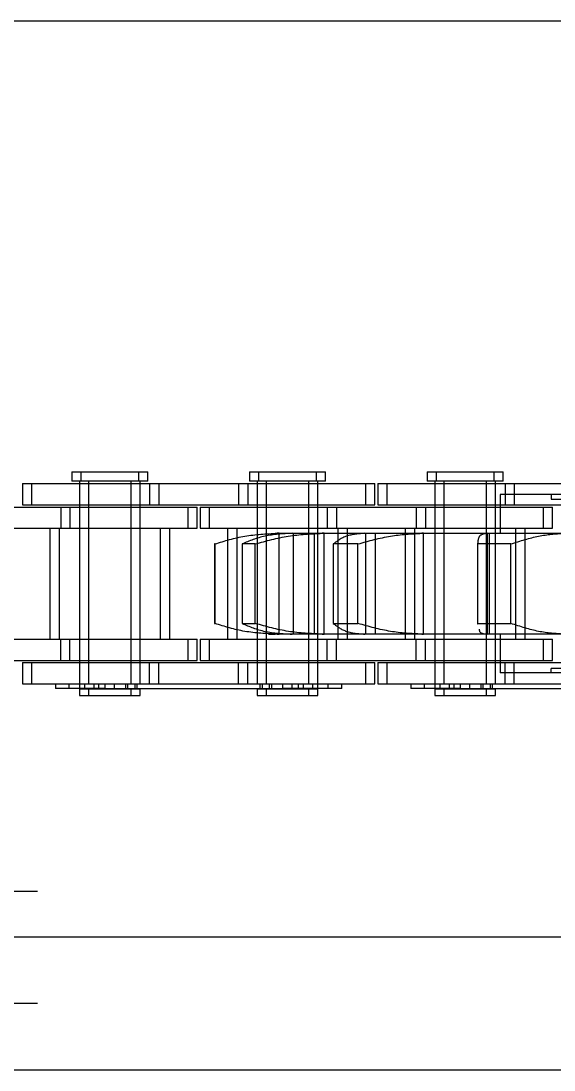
# Model space of a CAD drawing. Header units: metres. Extents: x 0 to 21025, y 0 to 14850.
# Drawn here: x 5044.1 to 5082.2, y 9046.6 to 9121.6 of the extents above; entities that cross this region are included whole.
import ezdxf

# ---------------------------------------------------------------- set-up
doc = ezdxf.new("R2010")
doc.units = ezdxf.units.M
doc.header["$LTSCALE"] = 25
doc.linetypes.add('HIDDEN2', pattern=[4.7625, 3.175, -1.5875])
doc.layers.add('SL4', color=4, linetype='Continuous')
doc.layers.add('ST1', color=7, linetype='HIDDEN2')

msp = doc.modelspace()

# ---------------------------------------------------------------- linework, layer by layer
at = {"layer": 'SL4'}
for p, q in [((4878.736, 9121.619), (5668.493, 9121.619)), ((4878.736, 9056.144), (5668.499, 9056.144)), ((5828.739, 9046.619), (4878.736, 9046.619))]:
    msp.add_line(p, q, dxfattribs=at)
at = {"layer": 'ST1'}
for p, q in [((5047.736, 9089.384), (5052.533, 9089.384)), ((5047.736, 9089.384), (5047.736, 9088.725)), ((5048.391, 9089.384), (5048.391, 9088.725)), ((5052.533, 9089.384), (5053.188, 9089.384)), ((5052.533, 9088.725), (5052.533, 9089.384)), ((5053.188, 9088.725), (5053.188, 9089.384)), ((5060.436, 9089.384), (5065.233, 9089.384)), ((5060.436, 9089.384), (5060.436, 9088.725)), ((5061.091, 9089.384), (5061.091, 9088.725)), ((5065.233, 9089.384), (5065.888, 9089.384)), ((5065.233, 9088.725), (5065.233, 9089.384)), ((5065.888, 9088.725), (5065.888, 9089.384)), ((5073.136, 9089.384), (5077.933, 9089.384)), ((5073.136, 9089.384), (5073.136, 9088.725)), ((5073.791, 9089.384), (5073.791, 9088.725)), ((5077.933, 9089.384), (5078.588, 9089.384)), ((5077.933, 9088.725), (5077.933, 9089.384)), ((5078.588, 9088.725), (5078.588, 9089.384)), ((5044.214, 9088.541), (5053.309, 9088.541)), ((5044.214, 9088.541), (5044.214, 9087.021)), ((5044.87, 9088.541), (5044.87, 9087.021)), ((5052.533, 9088.725), (5047.736, 9088.725)), ((5048.289, 9088.725), (5048.289, 9074.227)), ((5048.289, 9088.541), (5048.289, 9087.021)), ((5048.945, 9088.725), (5048.945, 9074.227)), ((5048.945, 9088.541), (5048.945, 9087.021)), ((5051.979, 9074.227), (5051.979, 9088.725)), ((5051.979, 9087.021), (5051.979, 9088.541)), ((5053.188, 9088.725), (5052.533, 9088.725)), ((5052.635, 9074.227), (5052.635, 9088.725)), ((5052.635, 9087.021), (5052.635, 9088.541)), ((5053.309, 9088.541), (5053.309, 9087.021)), ((5053.309, 9088.541), (5059.659, 9088.541)), ((5053.965, 9088.541), (5053.965, 9087.021)), ((5059.659, 9088.541), (5059.659, 9087.021)), ((5059.659, 9088.541), (5068.754, 9088.541)), ((5060.315, 9088.541), (5060.315, 9087.021)), ((5065.233, 9088.725), (5060.436, 9088.725)), ((5060.989, 9088.725), (5060.989, 9074.227)), ((5060.989, 9088.541), (5060.989, 9087.021)), ((5061.645, 9088.725), (5061.645, 9074.227)), ((5061.645, 9088.541), (5061.645, 9087.021)), ((5064.679, 9074.227), (5064.679, 9088.725)), ((5064.679, 9087.021), (5064.679, 9088.541)), ((5065.888, 9088.725), (5065.233, 9088.725)), ((5065.335, 9074.227), (5065.335, 9088.725)), ((5065.335, 9087.021), (5065.335, 9088.541)), ((5068.754, 9088.541), (5069.41, 9088.541)), ((5068.754, 9087.021), (5068.754, 9088.541)), ((5069.41, 9087.021), (5069.41, 9088.541)), ((5069.614, 9088.541), (5078.709, 9088.541)), ((5069.614, 9088.541), (5069.614, 9087.021)), ((5070.27, 9088.541), (5070.27, 9087.021)), ((5077.933, 9088.725), (5073.136, 9088.725)), ((5073.689, 9088.725), (5073.689, 9074.227)), ((5073.689, 9088.541), (5073.689, 9087.021)), ((5074.345, 9088.725), (5074.345, 9074.227)), ((5074.345, 9088.541), (5074.345, 9087.021)), ((5077.379, 9074.227), (5077.379, 9088.725)), ((5077.379, 9087.021), (5077.379, 9088.541)), ((5078.588, 9088.725), (5077.933, 9088.725)), ((5078.035, 9074.227), (5078.035, 9088.725)), ((5078.035, 9087.021), (5078.035, 9088.541)), ((5078.709, 9088.541), (5078.709, 9087.021)), ((5078.709, 9088.541), (5085.059, 9088.541)), ((5079.365, 9088.541), (5079.365, 9087.021)), ((5078.352, 9087.759), (5078.352, 9084.989)), ((5117.44, 9087.759), (5078.352, 9087.759)), ((5082.017, 9087.759), (5082.017, 9087.44)), ((5044.214, 9087.021), (5053.309, 9087.021)), ((5053.309, 9087.021), (5059.659, 9087.021)), ((5059.659, 9087.021), (5068.754, 9087.021)), ((5068.754, 9087.021), (5069.41, 9087.021)), ((5069.614, 9087.021), (5078.709, 9087.021)), ((5078.709, 9087.021), (5085.059, 9087.021)), ((5082.017, 9087.44), (5113.776, 9087.44)), ((5040.609, 9086.869), (5046.959, 9086.869)), ((5046.959, 9086.869), (5046.959, 9085.349)), ((5046.959, 9086.869), (5056.054, 9086.869)), ((5047.615, 9086.869), (5047.615, 9085.349)), ((5048.289, 9086.869), (5048.289, 9085.349)), ((5048.945, 9086.869), (5048.945, 9085.349)), ((5051.979, 9085.349), (5051.979, 9086.869)), ((5052.635, 9085.349), (5052.635, 9086.869)), ((5056.054, 9086.869), (5056.71, 9086.869)), ((5056.054, 9085.349), (5056.054, 9086.869)), ((5056.71, 9085.349), (5056.71, 9086.869)), ((5056.914, 9086.869), (5066.009, 9086.869)), ((5056.914, 9086.869), (5056.914, 9085.349)), ((5057.57, 9086.869), (5057.57, 9085.349)), ((5060.989, 9086.869), (5060.989, 9085.349)), ((5061.645, 9086.869), (5061.645, 9085.349)), ((5064.679, 9085.349), (5064.679, 9086.869)), ((5065.335, 9085.349), (5065.335, 9086.869)), ((5066.009, 9086.869), (5066.009, 9085.349)), ((5066.009, 9086.869), (5072.359, 9086.869)), ((5066.665, 9086.869), (5066.665, 9085.349)), ((5072.359, 9086.869), (5072.359, 9085.349)), ((5072.359, 9086.869), (5081.454, 9086.869)), ((5073.015, 9086.869), (5073.015, 9085.349)), ((5073.689, 9086.869), (5073.689, 9085.349)), ((5074.345, 9086.869), (5074.345, 9085.349)), ((5077.379, 9085.349), (5077.379, 9086.869)), ((5078.035, 9085.349), (5078.035, 9086.869)), ((5081.454, 9086.869), (5082.11, 9086.869)), ((5081.454, 9085.349), (5081.454, 9086.869)), ((5082.11, 9085.349), (5082.11, 9086.869)), ((5040.609, 9085.349), (5046.959, 9085.349)), ((5046.174, 9085.349), (5046.174, 9077.419)), ((5046.83, 9085.349), (5046.83, 9077.419)), ((5046.959, 9085.349), (5056.054, 9085.349)), ((5048.289, 9085.349), (5048.289, 9077.419)), ((5048.945, 9085.349), (5048.945, 9077.419)), ((5051.979, 9077.419), (5051.979, 9085.349)), ((5052.635, 9077.419), (5052.635, 9085.349)), ((5054.094, 9077.419), (5054.094, 9085.349)), ((5054.75, 9077.419), (5054.75, 9085.349)), ((5056.054, 9085.349), (5056.71, 9085.349)), ((5056.914, 9085.349), (5066.009, 9085.349)), ((5058.874, 9085.349), (5058.874, 9077.419)), ((5059.53, 9085.349), (5059.53, 9077.419)), ((5060.989, 9085.349), (5060.989, 9077.419)), ((5061.645, 9085.349), (5061.645, 9077.419)), ((5062.289, 9084.989), (5062.43, 9084.989)), ((5062.43, 9084.989), (5062.556, 9084.989)), ((5062.556, 9084.989), (5062.43, 9084.989)), ((5062.556, 9077.779), (5062.556, 9084.989)), ((5062.556, 9084.989), (5063.486, 9084.989)), ((5063.486, 9084.989), (5065.651, 9084.989)), ((5063.595, 9077.779), (5063.595, 9084.989)), ((5064.679, 9077.419), (5064.679, 9085.349)), ((5065.094, 9077.779), (5065.094, 9084.989)), ((5065.335, 9077.419), (5065.335, 9085.349)), ((5065.651, 9084.989), (5065.78, 9084.989)), ((5065.78, 9084.989), (5065.651, 9084.989)), ((5065.78, 9077.779), (5065.78, 9084.989)), ((5065.78, 9084.989), (5068.693, 9084.989)), ((5066.009, 9085.349), (5072.359, 9085.349)), ((5066.794, 9077.419), (5066.794, 9085.349)), ((5067.45, 9077.419), (5067.45, 9085.349)), ((5068.693, 9084.989), (5072.762, 9084.989)), ((5068.771, 9077.779), (5068.771, 9084.989)), ((5069.441, 9077.779), (5069.441, 9084.989)), ((5071.574, 9085.349), (5071.574, 9077.419)), ((5072.23, 9085.349), (5072.23, 9077.419)), ((5072.359, 9085.349), (5081.454, 9085.349)), ((5072.762, 9084.989), (5072.877, 9084.989)), ((5072.877, 9084.989), (5072.762, 9084.989)), ((5072.877, 9077.779), (5072.877, 9084.989)), ((5072.877, 9084.989), (5077.422, 9084.989)), ((5073.689, 9085.349), (5073.689, 9077.419)), ((5074.345, 9085.349), (5074.345, 9077.419)), ((5077.379, 9077.419), (5077.379, 9085.349)), ((5077.422, 9084.989), (5082.904, 9084.989)), ((5077.461, 9077.779), (5077.461, 9084.989)), ((5077.611, 9077.779), (5077.611, 9084.989)), ((5078.035, 9077.419), (5078.035, 9085.349)), ((5079.494, 9077.419), (5079.494, 9085.349)), ((5080.15, 9077.419), (5080.15, 9085.349)), ((5081.454, 9085.349), (5082.11, 9085.349)), ((5057.98, 9084.227), (5057.956, 9084.227)), ((5057.956, 9084.227), (5057.956, 9078.541)), ((5057.98, 9078.541), (5057.98, 9084.227)), ((5060.856, 9084.227), (5059.918, 9084.227)), ((5059.918, 9084.227), (5059.918, 9078.541)), ((5060.856, 9078.541), (5060.856, 9084.227)), ((5068.2, 9084.227), (5066.437, 9084.227)), ((5066.437, 9084.227), (5066.437, 9078.541)), ((5068.2, 9078.541), (5068.2, 9084.227)), ((5076.748, 9084.284), (5076.748, 9078.483)), ((5079.126, 9084.227), (5076.75, 9084.227)), ((5076.75, 9084.227), (5076.75, 9078.541)), ((5079.126, 9078.541), (5079.126, 9084.227)), ((5057.956, 9078.541), (5057.98, 9078.541)), ((5059.918, 9078.541), (5060.856, 9078.541)), ((5066.437, 9078.541), (5068.2, 9078.541)), ((5076.75, 9078.541), (5079.126, 9078.541)), ((5076.75, 9078.541), (5076.765, 9078.483)), ((5040.609, 9077.419), (5046.959, 9077.419)), ((5046.959, 9075.899), (5046.959, 9077.419)), ((5046.959, 9077.419), (5056.054, 9077.419)), ((5047.615, 9075.899), (5047.615, 9077.419)), ((5048.289, 9077.419), (5048.289, 9075.899)), ((5048.945, 9077.419), (5048.945, 9075.899)), ((5051.979, 9075.899), (5051.979, 9077.419)), ((5052.635, 9075.899), (5052.635, 9077.419)), ((5056.054, 9077.419), (5056.71, 9077.419)), ((5056.054, 9075.899), (5056.054, 9077.419)), ((5056.71, 9075.899), (5056.71, 9077.419)), ((5056.914, 9077.419), (5066.009, 9077.419)), ((5056.914, 9077.419), (5056.914, 9075.899)), ((5057.57, 9077.419), (5057.57, 9075.899)), ((5060.989, 9077.419), (5060.989, 9075.899)), ((5061.645, 9077.419), (5061.645, 9075.899)), ((5061.793, 9077.788), (5062.289, 9077.779)), ((5062.43, 9077.779), (5062.289, 9077.779)), ((5062.556, 9077.779), (5062.43, 9077.779)), ((5062.43, 9077.779), (5062.556, 9077.779)), ((5063.486, 9077.779), (5062.556, 9077.779)), ((5065.651, 9077.779), (5063.486, 9077.779)), ((5064.679, 9075.899), (5064.679, 9077.419)), ((5065.335, 9075.899), (5065.335, 9077.419)), ((5065.78, 9077.779), (5065.651, 9077.779)), ((5065.651, 9077.779), (5065.78, 9077.779)), ((5068.693, 9077.779), (5065.78, 9077.779)), ((5066.009, 9075.899), (5066.009, 9077.419)), ((5066.009, 9077.419), (5072.359, 9077.419)), ((5066.665, 9075.899), (5066.665, 9077.419)), ((5072.762, 9077.779), (5068.693, 9077.779)), ((5072.359, 9075.899), (5072.359, 9077.419)), ((5072.359, 9077.419), (5081.454, 9077.419)), ((5072.877, 9077.779), (5072.762, 9077.779)), ((5072.762, 9077.779), (5072.877, 9077.779)), ((5077.422, 9077.779), (5072.877, 9077.779)), ((5073.015, 9075.899), (5073.015, 9077.419)), ((5073.689, 9077.419), (5073.689, 9075.899)), ((5074.345, 9077.419), (5074.345, 9075.899)), ((5077.379, 9075.899), (5077.379, 9077.419)), ((5082.904, 9077.779), (5077.422, 9077.779)), ((5078.035, 9075.899), (5078.035, 9077.419)), ((5078.352, 9077.779), (5078.352, 9075.009)), ((5081.454, 9077.419), (5082.11, 9077.419)), ((5081.454, 9075.899), (5081.454, 9077.419)), ((5082.11, 9075.899), (5082.11, 9077.419)), ((5040.609, 9075.899), (5046.959, 9075.899)), ((5046.959, 9075.899), (5056.054, 9075.899)), ((5056.054, 9075.899), (5056.71, 9075.899)), ((5056.914, 9075.899), (5066.009, 9075.899)), ((5066.009, 9075.899), (5072.359, 9075.899)), ((5072.359, 9075.899), (5081.454, 9075.899)), ((5081.454, 9075.899), (5082.11, 9075.899)), ((5044.214, 9075.747), (5053.309, 9075.747)), ((5044.214, 9075.747), (5044.214, 9074.227)), ((5044.87, 9075.747), (5044.87, 9074.227)), ((5048.289, 9075.747), (5048.289, 9073.894)), ((5048.945, 9075.747), (5048.945, 9074.227)), ((5051.979, 9074.227), (5051.979, 9075.747)), ((5052.635, 9074.227), (5052.635, 9075.747)), ((5053.309, 9074.227), (5053.309, 9075.747)), ((5053.309, 9075.747), (5059.659, 9075.747)), ((5053.965, 9074.227), (5053.965, 9075.747)), ((5059.659, 9074.227), (5059.659, 9075.747)), ((5059.659, 9075.747), (5068.754, 9075.747)), ((5060.315, 9074.227), (5060.315, 9075.747)), ((5060.989, 9075.747), (5060.989, 9074.227)), ((5061.645, 9075.747), (5061.645, 9074.227)), ((5064.679, 9074.227), (5064.679, 9075.747)), ((5065.335, 9073.894), (5065.335, 9075.747)), ((5068.754, 9075.747), (5069.41, 9075.747)), ((5068.754, 9074.227), (5068.754, 9075.747)), ((5069.41, 9074.227), (5069.41, 9075.747)), ((5069.614, 9075.747), (5078.709, 9075.747)), ((5069.614, 9075.747), (5069.614, 9074.227)), ((5070.27, 9075.747), (5070.27, 9074.227)), ((5073.689, 9075.747), (5073.689, 9073.894)), ((5074.345, 9075.747), (5074.345, 9074.227)), ((5077.379, 9074.227), (5077.379, 9075.747)), ((5078.035, 9074.227), (5078.035, 9075.747)), ((5117.44, 9075.009), (5078.352, 9075.009)), ((5078.709, 9074.227), (5078.709, 9075.747)), ((5078.709, 9075.747), (5085.059, 9075.747)), ((5079.365, 9074.227), (5079.365, 9075.747)), ((5082.017, 9075.009), (5082.017, 9075.327)), ((5113.776, 9075.327), (5082.017, 9075.327)), ((5044.214, 9074.227), (5053.309, 9074.227)), ((5046.582, 9074.227), (5046.582, 9073.894)), ((5050.134, 9073.894), (5046.582, 9073.894)), ((5047.559, 9073.894), (5047.559, 9074.227)), ((5051.979, 9073.858), (5048.289, 9073.858)), ((5048.289, 9073.858), (5048.289, 9073.384)), ((5048.658, 9074.227), (5048.658, 9073.858)), ((5048.945, 9073.858), (5048.945, 9073.384)), ((5049.314, 9074.227), (5049.314, 9073.858)), ((5049.683, 9073.894), (5049.683, 9074.227)), ((5050.134, 9073.894), (5050.134, 9074.227)), ((5050.134, 9073.894), (5062.834, 9073.894)), ((5050.79, 9073.894), (5050.79, 9074.227)), ((5051.61, 9073.858), (5051.61, 9074.227)), ((5051.753, 9073.894), (5051.753, 9074.227)), ((5052.635, 9073.858), (5051.979, 9073.858)), ((5051.979, 9073.384), (5051.979, 9073.858)), ((5052.266, 9073.858), (5052.266, 9074.227)), ((5052.409, 9073.894), (5052.409, 9074.227)), ((5052.635, 9073.384), (5052.635, 9073.858)), ((5053.309, 9074.227), (5059.659, 9074.227)), ((5059.659, 9074.227), (5068.754, 9074.227)), ((5064.679, 9073.858), (5060.989, 9073.858)), ((5060.989, 9073.858), (5060.989, 9073.384)), ((5061.215, 9073.894), (5061.215, 9074.227)), ((5061.358, 9074.227), (5061.358, 9073.858)), ((5061.645, 9073.858), (5061.645, 9073.384)), ((5061.871, 9073.894), (5061.871, 9074.227)), ((5062.014, 9074.227), (5062.014, 9073.858)), ((5062.834, 9073.894), (5062.834, 9074.227)), ((5066.065, 9073.894), (5062.834, 9073.894)), ((5063.49, 9073.894), (5063.49, 9074.227)), ((5063.941, 9073.894), (5063.941, 9074.227)), ((5064.31, 9073.858), (5064.31, 9074.227)), ((5065.335, 9073.858), (5064.679, 9073.858)), ((5064.679, 9073.384), (5064.679, 9073.858)), ((5064.966, 9073.858), (5064.966, 9074.227)), ((5065.335, 9073.384), (5065.335, 9073.858)), ((5066.065, 9073.894), (5066.065, 9074.227)), ((5067.042, 9073.894), (5066.065, 9073.894)), ((5067.042, 9073.894), (5067.042, 9074.227)), ((5068.754, 9074.227), (5069.41, 9074.227)), ((5069.614, 9074.227), (5078.709, 9074.227)), ((5071.982, 9074.227), (5071.982, 9073.894)), ((5075.534, 9073.894), (5071.982, 9073.894)), ((5072.959, 9073.894), (5072.959, 9074.227)), ((5077.379, 9073.858), (5073.689, 9073.858)), ((5073.689, 9073.858), (5073.689, 9073.384)), ((5074.058, 9074.227), (5074.058, 9073.858)), ((5074.345, 9073.858), (5074.345, 9073.384)), ((5074.714, 9074.227), (5074.714, 9073.858)), ((5075.083, 9073.894), (5075.083, 9074.227)), ((5075.534, 9073.894), (5075.534, 9074.227)), ((5075.534, 9073.894), (5088.234, 9073.894)), ((5076.19, 9073.894), (5076.19, 9074.227)), ((5077.01, 9073.858), (5077.01, 9074.227)), ((5077.153, 9073.894), (5077.153, 9074.227)), ((5078.035, 9073.858), (5077.379, 9073.858)), ((5077.379, 9073.384), (5077.379, 9073.858)), ((5077.666, 9073.858), (5077.666, 9074.227)), ((5077.809, 9073.894), (5077.809, 9074.227)), ((5078.035, 9073.384), (5078.035, 9073.858)), ((5078.709, 9074.227), (5085.059, 9074.227)), ((5048.289, 9073.384), (5051.979, 9073.384)), ((5051.979, 9073.384), (5052.635, 9073.384)), ((5060.989, 9073.384), (5064.679, 9073.384)), ((5064.679, 9073.384), (5065.335, 9073.384)), ((5073.689, 9073.384), (5077.379, 9073.384)), ((5077.379, 9073.384), (5078.035, 9073.384)), ((5878.736, 9059.381), (4878.736, 9059.381)), ((4878.736, 9056.144), (5668.499, 9056.144)), ((5878.736, 9051.381), (4878.736, 9051.381))]:
    msp.add_line(p, q, dxfattribs=at)
for points, knots in [([(5057.98, 9084.227), (5058.673, 9084.443), (5060.06, 9084.875), (5061.64, 9084.951), (5062.43, 9084.989)], [0, 0, 0, 0, 0.500133, 1, 1, 1, 1]), ([(5063.486, 9084.989), (5062.819, 9084.951), (5061.483, 9084.875), (5060.44, 9084.443), (5059.918, 9084.227)], [0, 0, 0, 0, 0.499459, 1, 1, 1, 1]), ([(5060.856, 9084.227), (5061.638, 9084.443), (5063.202, 9084.875), (5064.835, 9084.951), (5065.651, 9084.989)], [0, 0, 0, 0, 0.500152, 1, 1, 1, 1]), ([(5068.693, 9084.989), (5068.228, 9084.951), (5067.296, 9084.875), (5066.724, 9084.443), (5066.437, 9084.227)], [0, 0, 0, 0, 0.49948, 1, 1, 1, 1]), ([(5068.2, 9084.227), (5068.977, 9084.443), (5070.529, 9084.875), (5072.018, 9084.951), (5072.762, 9084.989)], [0, 0, 0, 0, 0.500529, 1, 1, 1, 1]), ([(5077.422, 9084.989), (5077.215, 9084.951), (5076.801, 9084.875), (5076.767, 9084.443), (5076.75, 9084.227)], [0, 0, 0, 0, 0.499427, 1, 1, 1, 1]), ([(5079.126, 9084.227), (5079.803, 9084.443), (5081.156, 9084.875), (5082.322, 9084.951), (5082.904, 9084.989)], [0, 0, 0, 0, 0.500514, 1, 1, 1, 1]), ([(5062.43, 9077.779), (5061.641, 9077.816), (5060.061, 9077.892), (5058.675, 9078.324), (5057.98, 9078.541)], [0, 0, 0, 0, 0.499098, 1, 1, 1, 1]), ([(5059.918, 9078.541), (5060.44, 9078.324), (5061.483, 9077.892), (5062.819, 9077.816), (5063.486, 9077.779)], [0, 0, 0, 0, 0.5005336, 1, 1, 1, 1]), ([(5065.651, 9077.779), (5064.836, 9077.816), (5063.203, 9077.892), (5061.639, 9078.324), (5060.856, 9078.541)], [0, 0, 0, 0, 0.499124, 1, 1, 1, 1]), ([(5066.437, 9078.541), (5066.724, 9078.324), (5067.296, 9077.892), (5068.228, 9077.816), (5068.693, 9077.779)], [0, 0, 0, 0, 0.5005125, 1, 1, 1, 1]), ([(5072.762, 9077.779), (5072.018, 9077.816), (5070.529, 9077.892), (5068.977, 9078.324), (5068.2, 9078.541)], [0, 0, 0, 0, 0.499464, 1, 1, 1, 1]), ([(5076.854, 9078.144), (5076.864, 9078.086), (5076.908, 9077.828), (5077.198, 9077.8), (5077.422, 9077.779)], [0, 0, 0, 0, 0.2260882, 1, 1, 1, 1]), ([(5082.904, 9077.779), (5082.322, 9077.816), (5081.156, 9077.892), (5079.803, 9078.324), (5079.126, 9078.541)], [0, 0, 0, 0, 0.499479, 1, 1, 1, 1])]:
    msp.add_open_spline(points, degree=3, knots=knots, dxfattribs=at)

doc.saveas('drawing.dxf')
